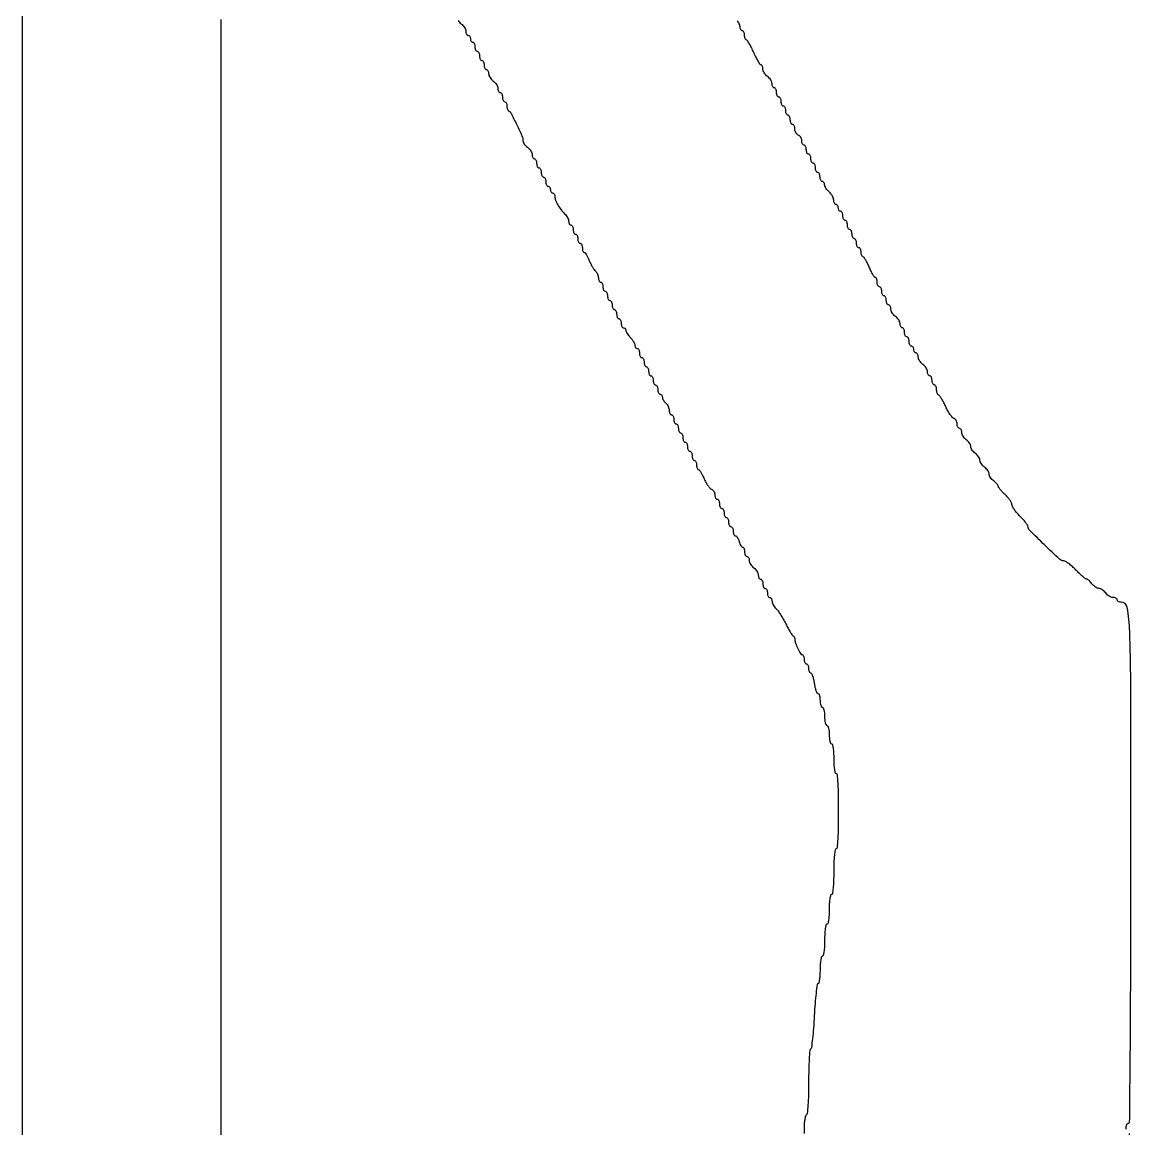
# Model space of a CAD drawing. Extents: x 70 to 555, y 250 to 2187.
# Drawn here: x 69.9 to 555, y 1218.5 to 1702.8 of the extents above; entities that cross this region are included whole.
import ezdxf

# ---------------------------------------------------------------- set-up
doc = ezdxf.new("R2010")
doc.units = 0

msp = doc.modelspace()

# ---------------------------------------------------------------- linework, layer by layer
for points in [[(69.871824, 2096.252673, 0.000001), (69.869436, 1218.5, 0.000001), (69.871824, 340.747327, 0.291392)], [(156.96188, 734.361952, -0.000003), (156.959267, 1219.071604, -0.000002), (156.961491, 1703.9615, -0.414211)], [(260.5875, 1703.540724, 0.045499), (261.234851, 1702.683198, 0.052224), (262, 1702, -0.052224), (262.765149, 1701.316802, -0.045499), (263.4125, 1700.459276, -0.047927), (263.855253, 1699.565449, -0.091287), (264, 1698.779241, 0.054248), (264.074067, 1698.098578, 0.073949), (264.29375, 1697.522652, 0.093597), (264.618433, 1697.136147, 0.173062), (265, 1697, -0.148195), (265.381354, 1696.884432, -0.098894), (265.70625, 1696.559375, -0.082425), (265.925306, 1696.073457, -0.064853), (266, 1695.5, 0.064853), (266.074694, 1694.926543, 0.082425), (266.29375, 1694.440625, 0.098894), (266.618646, 1694.115568, 0.148195), (267, 1694, -0.191087), (267.381882, 1693.848523, -0.088204), (267.70625, 1693.4125, -0.068025), (267.926307, 1692.765418, -0.048028), (268, 1692, 0.048028), (268.073693, 1691.234582, 0.068025), (268.29375, 1690.5875, 0.088204), (268.618118, 1690.151477, 0.191087), (269, 1690, -0.191087), (269.381882, 1689.848523, -0.088204), (269.70625, 1689.4125, -0.068025), (269.926307, 1688.765418, -0.048028), (270, 1688, 0.048028), (270.073693, 1687.234582, 0.068025), (270.29375, 1686.5875, 0.088204), (270.618118, 1686.151477, 0.191087), (271, 1686, -0.191087), (271.381882, 1685.848523, -0.088204), (271.70625, 1685.4125, -0.068025), (271.926307, 1684.765418, -0.048028), (272, 1684, 0.048028), (272.073693, 1683.234582, 0.068025), (272.29375, 1682.5875, 0.088204), (272.618118, 1682.151477, 0.191087), (273, 1682, -0.173062), (273.381567, 1681.863853, -0.093597), (273.70625, 1681.477348, -0.073949), (273.925933, 1680.901422, -0.054248), (274, 1680.220759, 0.091287), (274.144747, 1679.434551, 0.047927), (274.5875, 1678.540724, 0.045499), (275.234851, 1677.683198, 0.052224), (276, 1677, -0.052224), (276.765149, 1676.316802, -0.045499), (277.4125, 1675.459276, -0.047927), (277.855253, 1674.565449, -0.091287), (278, 1673.779241, 0.054248), (278.074067, 1673.098578, 0.073949), (278.29375, 1672.522652, 0.093597), (278.618433, 1672.136147, 0.173062), (279, 1672, -0.191087), (279.381882, 1671.848523, -0.088204), (279.70625, 1671.4125, -0.068025), (279.926307, 1670.765418, -0.048028), (280, 1670, 0.048028), (280.073693, 1669.234582, 0.068025), (280.29375, 1668.5875, 0.088204), (280.618118, 1668.151477, 0.191087), (281, 1668, -0.184457), (281.38175, 1667.854207, -0.090315), (281.70625, 1667.436979, -0.070178), (281.926177, 1666.816758, -0.050201), (282, 1666.083333, 0.038216), (282.058026, 1665.325269, 0.04593), (282.231112, 1664.631771, 0.052253), (282.484372, 1664.09492, 0.157494), (282.786764, 1663.833333, -0.176613), (283.810256, 1662.879144, -0.005957), (286.295071, 1657.849854, -0.008224), (288.578428, 1652.878077, -0.103892), (289, 1650.871088, 0.107409), (289.141427, 1650.220321, 0.045142), (289.5875, 1649.438008, 0.041914), (290.234799, 1648.65726, 0.042594), (291, 1648, -0.052224), (291.765149, 1647.316802, -0.045499), (292.4125, 1646.459276, -0.047927), (292.855253, 1645.565449, -0.091287), (293, 1644.779241, 0.054248), (293.074067, 1644.098578, 0.073949), (293.29375, 1643.522652, 0.093597), (293.618433, 1643.136147, 0.173062), (294, 1643, -0.191087), (294.381882, 1642.848523, -0.088204), (294.70625, 1642.4125, -0.068025), (294.926307, 1641.765418, -0.048028), (295, 1641, 0.048028), (295.073693, 1640.234582, 0.068025), (295.29375, 1639.5875, 0.088204), (295.618118, 1639.151477, 0.191087), (296, 1639, -0.191087), (296.381882, 1638.848523, -0.088204), (296.70625, 1638.4125, -0.068025), (296.926307, 1637.765418, -0.048028), (297, 1637, 0.048028), (297.073693, 1636.234582, 0.068025), (297.29375, 1635.5875, 0.088204), (297.618118, 1635.151477, 0.191087), (298, 1635, -0.191087), (298.381882, 1634.848523, -0.088204), (298.70625, 1634.4125, -0.068025), (298.926307, 1633.765418, -0.048028), (299, 1633, 0.048028), (299.073693, 1632.234582, 0.068025), (299.29375, 1631.5875, 0.088204), (299.618118, 1631.151477, 0.191087), (300, 1631, -0.148195), (300.381354, 1630.884432, -0.098894), (300.70625, 1630.559375, -0.082425), (300.925306, 1630.073457, -0.064853), (301, 1629.5, 0.064853), (301.074694, 1628.926543, 0.082425), (301.29375, 1628.440625, 0.098894), (301.618646, 1628.115568, 0.148195), (302, 1628, -0.149454), (302.381359, 1627.883405, -0.098698), (302.70625, 1627.555389, -0.081991), (302.925341, 1627.065097, -0.064244), (303, 1626.486431, 0.091423), (303.303563, 1624.840093, 0.036416), (304.279981, 1622.752401, 0.035201), (305.662784, 1620.644781, 0.042647), (307.25, 1618.89339, -0.044172), (307.919663, 1618.149921, -0.038108), (308.485937, 1617.264022, -0.039906), (308.875203, 1616.375222, -0.083451), (309, 1615.632705, 0.059344), (309.074371, 1615.008301, 0.078271), (309.29375, 1614.479607, 0.096675), (309.618574, 1614.125502, 0.160289), (310, 1614, -0.191087), (310.381882, 1613.848523, -0.088204), (310.70625, 1613.4125, -0.068025), (310.926307, 1612.765418, -0.048028), (311, 1612, 0.048028), (311.073693, 1611.234582, 0.068025), (311.29375, 1610.5875, 0.088204), (311.618118, 1610.151477, 0.191087), (312, 1610, -0.191087), (312.381882, 1609.848523, -0.088204), (312.70625, 1609.4125, -0.068025), (312.926307, 1608.765418, -0.048028), (313, 1608, 0.048028), (313.073693, 1607.234582, 0.068025), (313.29375, 1606.5875, 0.088204), (313.618118, 1606.151477, 0.191087), (314, 1606, -0.191087), (314.381882, 1605.848523, -0.088204), (314.70625, 1605.4125, -0.068025), (314.926307, 1604.765418, -0.048028), (315, 1604, 0.038787), (315.059499, 1603.234145, 0.057859), (315.238923, 1602.5875, 0.076066), (315.501972, 1602.146758, 0.223848), (315.813354, 1602, -0.232169), (316.206723, 1601.806937, -0.025538), (316.796737, 1600.957736, -0.026991), (317.426386, 1599.811135, -0.018579), (318.018885, 1598.451869, 0.01906), (318.646969, 1597.014743, 0.019091), (319.382361, 1595.630421, 0.019317), (320.115123, 1594.474846, 0.068688), (320.705532, 1593.829424, -0.071752), (321.201265, 1593.280817, -0.0446), (321.61975, 1592.519158, -0.043866), (321.904654, 1591.675271, -0.05955), (322, 1590.877555, 0.05129), (322.073889, 1590.159146, 0.071223), (322.29375, 1589.551532, 0.091278), (322.618307, 1589.143082, 0.181272), (323, 1589, -0.191087), (323.381882, 1588.848523, -0.088204), (323.70625, 1588.4125, -0.068025), (323.926307, 1587.765418, -0.048028), (324, 1587, 0.048028), (324.073693, 1586.234582, 0.068025), (324.29375, 1585.5875, 0.088204), (324.618118, 1585.151477, 0.191087), (325, 1585, -0.191087), (325.381882, 1584.848523, -0.088204), (325.70625, 1584.4125, -0.068025), (325.926307, 1583.765418, -0.048028), (326, 1583, 0.048028), (326.073693, 1582.234582, 0.068025), (326.29375, 1581.5875, 0.088204), (326.618118, 1581.151477, 0.191087), (327, 1581, -0.191087), (327.381882, 1580.848523, -0.088204), (327.70625, 1580.4125, -0.068025), (327.926307, 1579.765418, -0.048028), (328, 1579, 0.048028), (328.073693, 1578.234582, 0.068025), (328.29375, 1577.5875, 0.088204), (328.618118, 1577.151477, 0.191087), (329, 1577, -0.191087), (329.381882, 1576.848523, -0.088204), (329.70625, 1576.4125, -0.068025), (329.926307, 1575.765418, -0.048028), (330, 1575, 0.048028), (330.073693, 1574.234582, 0.068025), (330.29375, 1573.5875, 0.088204), (330.618118, 1573.151477, 0.191087), (331, 1573, -0.191087), (331.381882, 1572.848523, -0.088204), (331.70625, 1572.4125, -0.068025), (331.926307, 1571.765418, -0.048028), (332, 1571, 0.048028), (332.073693, 1570.234582, 0.068025), (332.29375, 1569.5875, 0.088204), (332.618118, 1569.151477, 0.191087), (333, 1569, -0.103303), (333.381579, 1568.920313, -0.09885), (333.70625, 1568.693967, -0.096885), (333.923813, 1568.355848, -0.094931), (334, 1567.958187, 0.114892), (334.12523, 1567.42039, 0.025667), (334.5875, 1566.591799, 0.025343), (335.234417, 1565.667944, 0.022119), (336, 1564.769625, -0.027562), (336.765446, 1563.851416, -0.028874), (337.4125, 1562.868249, -0.030131), (337.867297, 1561.95967, -0.101307), (338, 1561.311439, 0.07466), (338.07524, 1560.810359, 0.088576), (338.29375, 1560.385235, 0.100668), (338.618647, 1560.101042, 0.130232), (339, 1560, -0.191087), (339.381882, 1559.848523, -0.088204), (339.70625, 1559.4125, -0.068025), (339.926307, 1558.765418, -0.048028), (340, 1558, 0.048028), (340.073693, 1557.234582, 0.068025), (340.29375, 1556.5875, 0.088204), (340.618118, 1556.151477, 0.191087), (341, 1556, -0.191087), (341.381882, 1555.848523, -0.088204), (341.70625, 1555.4125, -0.068025), (341.926307, 1554.765418, -0.048028), (342, 1554, 0.048028), (342.073693, 1553.234582, 0.068025), (342.29375, 1552.5875, 0.088204), (342.618118, 1552.151477, 0.191087), (343, 1552, -0.191087), (343.381882, 1551.848523, -0.088204), (343.70625, 1551.4125, -0.068025), (343.926307, 1550.765418, -0.048028), (344, 1550, 0.048028), (344.073693, 1549.234582, 0.068025), (344.29375, 1548.5875, 0.088204), (344.618118, 1548.151477, 0.191087), (345, 1548, -0.191087), (345.381882, 1547.848523, -0.088204), (345.70625, 1547.4125, -0.068025), (345.926307, 1546.765418, -0.048028), (346, 1546, 0.048028), (346.073693, 1545.234582, 0.068025), (346.29375, 1544.5875, 0.088204), (346.618118, 1544.151477, 0.191087), (347, 1544, -0.191087), (347.381882, 1543.848523, -0.088204), (347.70625, 1543.4125, -0.068025), (347.926307, 1542.765418, -0.048028), (348, 1542, 0.048028), (348.073693, 1541.234582, 0.068025), (348.29375, 1540.5875, 0.088204), (348.618118, 1540.151477, 0.191087), (349, 1540, -0.136626), (349.381339, 1539.893816, -0.100269), (349.70625, 1539.595343, -0.086403), (349.924963, 1539.148899, -0.070908), (350, 1538.622445, 0.086594), (350.107783, 1538.004766, 0.04354), (350.440625, 1537.28386, 0.041499), (350.926058, 1536.578122, 0.048188), (351.5, 1536, -0.063393), (352.074176, 1535.385461, -0.044279), (352.559375, 1534.569265, -0.044533), (352.890037, 1533.687666, -0.067559), (353, 1532.877555, 0.05129), (353.073889, 1532.159146, 0.071223), (353.29375, 1531.551532, 0.091278), (353.618307, 1531.143082, 0.181272), (354, 1531, -0.191087), (354.381882, 1530.848523, -0.088204), (354.70625, 1530.4125, -0.068025), (354.926307, 1529.765418, -0.048028), (355, 1529, 0.048028), (355.073693, 1528.234582, 0.068025), (355.29375, 1527.5875, 0.088204), (355.618118, 1527.151477, 0.191087), (356, 1527, -0.191087), (356.381882, 1526.848523, -0.088204), (356.70625, 1526.4125, -0.068025), (356.926307, 1525.765418, -0.048028), (357, 1525, 0.048028), (357.073693, 1524.234582, 0.068025), (357.29375, 1523.5875, 0.088204), (357.618118, 1523.151477, 0.191087), (358, 1523, -0.191087), (358.381882, 1522.848523, -0.088204), (358.70625, 1522.4125, -0.068025), (358.926307, 1521.765418, -0.048028), (359, 1521, 0.048028), (359.073693, 1520.234582, 0.068025), (359.29375, 1519.5875, 0.088204), (359.618118, 1519.151477, 0.191087), (360, 1519, -0.191087), (360.381882, 1518.848523, -0.088204), (360.70625, 1518.4125, -0.068025), (360.926307, 1517.765418, -0.048028), (361, 1517, 0.048028), (361.073693, 1516.234582, 0.068025), (361.29375, 1515.5875, 0.088204), (361.618118, 1515.151477, 0.191087), (362, 1515, -0.191087), (362.381882, 1514.848523, -0.088204), (362.70625, 1514.4125, -0.068025), (362.926307, 1513.765418, -0.048028), (363, 1513, 0.048028), (363.073693, 1512.234582, 0.068025), (363.29375, 1511.5875, 0.088204), (363.618118, 1511.151477, 0.191087), (364, 1511, -0.191087), (364.381882, 1510.848523, -0.088204), (364.70625, 1510.4125, -0.068025), (364.926307, 1509.765418, -0.048028), (365, 1509, 0.036372), (365.055794, 1508.234036, 0.054933), (365.224454, 1507.5875, 0.071963), (365.471274, 1507.144808, 0.233749), (365.7641, 1507, -0.23944), (366.149046, 1506.804445, -0.018478), (366.81741, 1505.814344, -0.022105), (367.551376, 1504.510238, -0.014901), (368.276843, 1502.963725, 0.023671), (369.055522, 1501.376752, 0.027217), (369.948705, 1499.945459, 0.02788), (370.826671, 1498.832875, 0.120724), (371.512743, 1498.356736, -0.098882), (372.081419, 1497.997402, -0.066858), (372.563118, 1497.397598, -0.063862), (372.888877, 1496.659342, -0.072126), (373, 1495.893011, 0.050854), (373.073863, 1495.168668, 0.070807), (373.29375, 1494.556072, 0.0909), (373.618285, 1494.144157, 0.182536), (374, 1494, -0.191087), (374.381882, 1493.848523, -0.088204), (374.70625, 1493.4125, -0.068025), (374.926307, 1492.765418, -0.048028), (375, 1492, 0.048028), (375.073693, 1491.234582, 0.068025), (375.29375, 1490.5875, 0.088204), (375.618118, 1490.151477, 0.191087), (376, 1490, -0.191087), (376.381882, 1489.848523, -0.088204), (376.70625, 1489.4125, -0.068025), (376.926307, 1488.765418, -0.048028), (377, 1488, 0.048028), (377.073693, 1487.234582, 0.068025), (377.29375, 1486.5875, 0.088204), (377.618118, 1486.151477, 0.191087), (378, 1486, -0.191087), (378.381882, 1485.848523, -0.088204), (378.70625, 1485.4125, -0.068025), (378.926307, 1484.765418, -0.048028), (379, 1484, 0.048028), (379.073693, 1483.234582, 0.068025), (379.29375, 1482.5875, 0.088204), (379.618118, 1482.151477, 0.191087), (380, 1482, -0.191087), (380.381882, 1481.848523, -0.088204), (380.70625, 1481.4125, -0.068025), (380.926307, 1480.765418, -0.048028), (381, 1480, 0.047078), (381.072234, 1479.234536, 0.067056), (381.288153, 1478.5875, 0.087199), (381.606276, 1478.151146, 0.194105), (381.980948, 1478, -0.196992), (382.401511, 1477.827615, -0.05533), (382.858059, 1477.265625, -0.046776), (383.277157, 1476.457085, -0.034719), (383.589356, 1475.5, 0.031538), (383.894893, 1474.542749, 0.043524), (384.294405, 1473.734375, 0.050787), (384.722675, 1473.168069, 0.208396), (385.108408, 1473, -0.209225), (385.449305, 1472.850821, -0.081793), (385.738095, 1472.4125, -0.062301), (385.93458, 1471.765676, -0.042643), (386, 1471, 0.048028), (386.073693, 1470.234582, 0.068025), (386.29375, 1469.5875, 0.088204), (386.618118, 1469.151477, 0.191087), (387, 1469, -0.173062), (387.381567, 1468.863853, -0.093597), (387.70625, 1468.477348, -0.073949), (387.925933, 1467.901422, -0.054248), (388, 1467.220759, 0.091287), (388.144747, 1466.434551, 0.047927), (388.5875, 1465.540724, 0.045499), (389.234851, 1464.683198, 0.052224), (390, 1464, -0.052224), (390.765149, 1463.316802, -0.045499), (391.4125, 1462.459276, -0.047927), (391.855253, 1461.565449, -0.091287), (392, 1460.779241, 0.054248), (392.074067, 1460.098578, 0.073949), (392.29375, 1459.522652, 0.093597), (392.618433, 1459.136147, 0.173062), (393, 1459, -0.191087), (393.381882, 1458.848523, -0.088204), (393.70625, 1458.4125, -0.068025), (393.926307, 1457.765418, -0.048028), (394, 1457, 0.048028), (394.073693, 1456.234582, 0.068025), (394.29375, 1455.5875, 0.088204), (394.618118, 1455.151477, 0.191087), (395, 1455, -0.191087), (395.381882, 1454.848523, -0.088204), (395.70625, 1454.4125, -0.068025), (395.926307, 1453.765418, -0.048028), (396, 1453, 0.048028), (396.073693, 1452.234582, 0.068025), (396.29375, 1451.5875, 0.088204), (396.618118, 1451.151477, 0.191087), (397, 1451, -0.160289), (397.381426, 1450.874498, -0.096675), (397.70625, 1450.520393, -0.078271), (397.925629, 1449.991699, -0.059344), (398, 1449.367295, 0.084373), (398.12607, 1448.625514, 0.040356), (398.519108, 1447.739117, 0.0385), (399.09095, 1446.85669, 0.044454), (399.767175, 1446.117295, -0.051045), (400.609456, 1445.171655, -0.013686), (401.744572, 1443.506331, -0.01372), (402.936899, 1441.53281, -0.013786), (404.017175, 1439.5, 0.008716), (405.022884, 1437.560299, 0.012294), (405.990983, 1435.870833, 0.008528), (406.849599, 1434.507348, 0.144373), (407.25, 1434.166667, -0.114869), (407.537135, 1433.94976, -0.061227), (407.779688, 1433.573668, -0.056045), (407.944218, 1433.10636, -0.056699), (408, 1432.616031, 0.088703), (408.290196, 1430.99314, 0.025803), (409.296063, 1428.649932, 0.019356), (410.486871, 1426.448147, 0.262252), (411.25, 1426.007802, -0.235061), (411.537567, 1425.860952, -0.069969), (411.779688, 1425.414792, -0.053772), (411.945248, 1424.766546, -0.035668), (412, 1424, 0.048028), (412.073693, 1423.234582, 0.068025), (412.29375, 1422.5875, 0.088204), (412.618118, 1422.151477, 0.191087), (413, 1422, -0.191087), (413.381882, 1421.848523, -0.088204), (413.70625, 1421.4125, -0.068025), (413.926307, 1420.765418, -0.048028), (414, 1420, 0.042389), (414.06503, 1419.234312, 0.062018), (414.260397, 1418.5875, 0.081446), (414.547498, 1418.149042, 0.210144), (414.886456, 1418, -0.2898), (415.269148, 1417.757855, -0.027144), (415.710743, 1416.678125, -0.028191), (416.124936, 1415.224536, -0.018095), (416.447729, 1413.5, 0.019168), (416.774338, 1411.775549, 0.029702), (417.200069, 1410.321875, 0.029567), (417.657656, 1409.249764, 0.284384), (418.061273, 1409, -0.264469), (418.42251, 1408.794558, -0.058401), (418.724249, 1408.11875, -0.046207), (418.931785, 1407.149372, -0.029649), (419, 1406, 0.031626), (419.072766, 1404.850749, 0.048861), (419.29375, 1403.88125, 0.06271), (419.615738, 1403.209557, 0.254951), (420, 1403, -0.295869), (420.387127, 1402.748945, -0.04382), (420.70625, 1401.825, -0.037669), (420.92761, 1400.532944, -0.023598), (421, 1399, 0.023598), (421.07239, 1397.467056, 0.037669), (421.29375, 1396.175, 0.04382), (421.612873, 1395.251055, 0.295869), (422, 1395, -0.295869), (422.387127, 1394.748945, -0.04382), (422.70625, 1393.825, -0.037669), (422.92761, 1392.532944, -0.023598), (423, 1391, 0.023598), (423.07239, 1389.467056, 0.037669), (423.29375, 1388.175, 0.04382), (423.612873, 1387.251055, 0.295869), (424, 1387, -0.345347), (424.400526, 1386.685898, -0.022017), (424.711538, 1385.125, -0.024301), (424.929639, 1383.036573, -0.013867), (425, 1380.5, 0.013867), (425.070361, 1377.963427, 0.024301), (425.288462, 1375.875, 0.022017), (425.599474, 1374.314102, 0.345347), (426, 1374, -0.390135), (426.45032, 1373.585547, -0.005593), (426.734848, 1369.625, -0.010654), (426.937676, 1364.456709, -0.004479), (427, 1357.5, -0.004479), (426.937676, 1350.543291, -0.010654), (426.734848, 1345.375, -0.005593), (426.45032, 1341.414453, -0.390135), (426, 1341, 0.371083), (425.573367, 1340.632804, 0.012451), (425.275, 1338.25, 0.016864), (425.065757, 1335.081547, 0.008055), (425, 1331, -0.008055), (424.934243, 1326.918453, -0.016864), (424.725, 1323.75, -0.012451), (424.426633, 1321.367196, -0.371083), (424, 1321, 0.345347), (423.599474, 1320.685898, 0.022017), (423.288462, 1319.125, 0.024301), (423.070361, 1317.036573, 0.013867), (423, 1314.5, -0.013867), (422.929639, 1311.963427, -0.024301), (422.711538, 1309.875, -0.022017), (422.400526, 1308.314102, -0.345347), (422, 1308, 0.350432), (421.594567, 1307.676067, 0.020168), (421.285714, 1306, 0.022889), (421.069433, 1303.756986, 0.01259), (421, 1301, -0.01259), (420.930567, 1298.243014, -0.022889), (420.714286, 1296, -0.020168), (420.405433, 1294.323933, -0.350432), (420, 1294, 0.339565), (419.604992, 1293.696775, 0.024068), (419.291667, 1292.25, 0.025878), (419.071434, 1290.316313, 0.015416), (419, 1288, -0.014202), (418.934652, 1285.699781, -0.023306), (418.733608, 1283.7625, -0.019736), (418.449912, 1282.283198, -0.34864), (418.093132, 1282, 0.376187), (417.710541, 1281.664698, 0.003967), (417.240455, 1277.88137, 0.010006), (416.806083, 1273.355065, 0.006047), (416.463874, 1267.979131, -0.005607), (416.124082, 1262.566105, -0.008772), (415.697905, 1257.918811, -0.003664), (415.239384, 1253.994697, -0.227186), (414.870742, 1253.420114, 0.239765), (414.520665, 1252.844712, 0.003905), (414.25578, 1248.962219, 0.009212), (414.062887, 1244.359878, 0.005866), (414, 1239, -0.006005), (413.932412, 1233.372744, -0.011209), (413.720861, 1228.820517, -0.006279), (413.424059, 1225.183048, -0.235), (413, 1224.5, 0.193442), (412.609194, 1223.969656, 0.02194), (412.29375, 1222.482561, 0.023992), (412.072912, 1220.606489, 0.017301), (412, 1218.5, 0.017301), (412.072912, 1216.393511, 0.023992)], [(553.073693, 1218.234582, -0.048028), (553, 1219, -0.048028), (553.073693, 1219.765418, -0.068025), (553.29375, 1220.4125, -0.088204), (553.618118, 1220.848523, -0.191087), (554, 1221, 0.411436), (554.491387, 1221.486745, 0.000152), (554.747779, 1249.392857, 0.001637), (554.942219, 1284.061064, 0.000584), (555, 1333.571429, 0.000359), (554.942003, 1414.242224, 0.009228), (554.506431, 1436.135375, 0.031239), (553.452529, 1446.554677, 0.367164), (550.571429, 1449, -0.061768), (549.97055, 1449.074515, -0.080164), (549.461607, 1449.29375, -0.09778), (549.120948, 1449.618614, -0.154765), (549, 1450, 0.173062), (548.863853, 1450.381567, 0.093597), (548.477348, 1450.70625, 0.073949), (547.901422, 1450.925933, 0.054248), (547.220759, 1451, -0.091287), (546.434551, 1451.144747, -0.047927), (545.540724, 1451.5875, -0.045499), (544.683198, 1452.234851, -0.052224), (544, 1453, 0.046192), (543.333162, 1453.765165, 0.043436), (542.524124, 1454.4125, 0.046457), (541.700861, 1454.857086, 0.100918), (541, 1455, -0.100918), (540.299139, 1455.142914, -0.046457), (539.475876, 1455.5875, -0.043436), (538.666838, 1456.234835, -0.046192), (538, 1457, 0.026042), (537.385181, 1457.76561, 0.031562), (536.729995, 1458.4125, 0.033074), (536.124246, 1458.872802, 0.146963), (535.70084, 1459, -0.167083), (535.195089, 1459.173859, -0.010702), (533.966191, 1460.175, -0.01472), (532.534694, 1461.46762, -0.010372), (531, 1463, 0.018031), (529.418388, 1464.531583, 0.022736), (527.844231, 1465.825, 0.02168), (526.4597, 1466.770159, 0.13981), (525.65379, 1467, -0.190009), (523.848203, 1467.711857, -0.004614), (517.230941, 1474.005184, -0.004488), (510.716179, 1480.430914, -0.198367), (510, 1482.165064, 0.156078), (509.833195, 1482.686409, 0.013118), (508.971875, 1483.829946, 0.016447), (507.840635, 1485.160325, 0.011958), (506.5, 1486.566667, -0.020544), (505.160081, 1488.021466, -0.024656), (504.028125, 1489.498395, -0.024501), (503.212171, 1490.812565, -0.127343), (503, 1491.632124, 0.121043), (502.807069, 1492.417401, 0.030011), (502.11875, 1493.560938, 0.028931), (501.148293, 1494.812184, 0.025483), (500, 1496, -0.014489), (498.851035, 1497.137392, -0.0194), (497.88125, 1498.23713, -0.016876), (497.155748, 1499.1912, -0.15533), (497, 1499.680451, 0.145178), (496.871936, 1500.112214, 0.033731), (496.4125, 1500.724006, 0.032051), (495.765589, 1501.383675, 0.026646), (495, 1502, -0.046192), (494.234835, 1502.666838, -0.043436), (493.5875, 1503.475876, -0.046457), (493.142914, 1504.299139, -0.100918), (493, 1505, 0.100918), (492.857086, 1505.700861, 0.046457), (492.4125, 1506.524124, 0.043436), (491.765165, 1507.333162, 0.046192), (491, 1508, -0.046192), (490.234835, 1508.666838, -0.043436), (489.5875, 1509.475876, -0.046457), (489.142914, 1510.299139, -0.100918), (489, 1511, 0.100918), (488.857086, 1511.700861, 0.046457), (488.4125, 1512.524124, 0.043436), (487.765165, 1513.333162, 0.046192), (487, 1514, -0.046192), (486.234835, 1514.666838, -0.043436), (485.5875, 1515.475876, -0.046457), (485.142914, 1516.299139, -0.100918), (485, 1517, 0.100918), (484.857086, 1517.700861, 0.046457), (484.4125, 1518.524124, 0.043436), (483.765165, 1519.333162, 0.046192), (483, 1520, -0.052224), (482.234851, 1520.683198, -0.045499), (481.5875, 1521.540724, -0.047927), (481.144747, 1522.434551, -0.091287), (481, 1523.220759, 0.054248), (480.925933, 1523.901422, 0.073949), (480.70625, 1524.477348, 0.093597), (480.381567, 1524.863853, 0.173062), (480, 1525, -0.182536), (479.618285, 1525.144157, -0.0909), (479.29375, 1525.556072, -0.070807), (479.073863, 1526.168668, -0.050854), (479, 1526.893011, 0.070525), (478.891509, 1527.658346, 0.06344), (478.573362, 1528.393667, 0.066818), (478.102987, 1528.989227, 0.100956), (477.547614, 1529.343355, -0.126112), (476.860291, 1529.831253, -0.02414), (475.921154, 1531.055618, -0.024347), (474.939717, 1532.630252, -0.020306), (474.050248, 1534.389699, 0.012231), (473.193819, 1536.153971, 0.015376), (472.311456, 1537.742089, 0.013542), (471.503949, 1539.015983, 0.106696), (471.002633, 1539.498373, -0.111196), (470.618076, 1539.875057, -0.050305), (470.294524, 1540.506172, -0.04637), (470.074274, 1541.270584, -0.046999), (470, 1542.059017, 0.049547), (469.926216, 1542.801778, 0.069539), (469.70625, 1543.429836, 0.089706), (469.381787, 1543.852535, 0.186414), (469, 1544, -0.191087), (468.618118, 1544.151477, -0.088204), (468.29375, 1544.5875, -0.068025), (468.073693, 1545.234582, -0.048028), (468, 1546, 0.048028), (467.926307, 1546.765418, 0.068025), (467.70625, 1547.4125, 0.088204), (467.381882, 1547.848523, 0.191087), (467, 1548, -0.173062), (466.618433, 1548.136147, -0.093597), (466.29375, 1548.522652, -0.073949), (466.074067, 1549.098578, -0.054248), (466, 1549.779241, 0.091287), (465.855253, 1550.565449, 0.047927), (465.4125, 1551.459276, 0.045499), (464.765149, 1552.316802, 0.052224), (464, 1553, -0.052224), (463.234851, 1553.683198, -0.045499), (462.5875, 1554.540724, -0.047927), (462.144747, 1555.434551, -0.091287), (462, 1556.220759, 0.054248), (461.925933, 1556.901422, 0.073949), (461.70625, 1557.477348, 0.093597), (461.381567, 1557.863853, 0.173062), (461, 1558, -0.148195), (460.618646, 1558.115568, -0.098894), (460.29375, 1558.440625, -0.082425), (460.074694, 1558.926543, -0.064853), (460, 1559.5, 0.064853), (459.925306, 1560.073457, 0.082425), (459.70625, 1560.559375, 0.098894), (459.381354, 1560.884432, 0.148195), (459, 1561, -0.191087), (458.618118, 1561.151477, -0.088204), (458.29375, 1561.5875, -0.068025), (458.073693, 1562.234582, -0.048028), (458, 1563, 0.048028), (457.926307, 1563.765418, 0.068025), (457.70625, 1564.4125, 0.088204), (457.381882, 1564.848523, 0.191087), (457, 1565, -0.191087), (456.618118, 1565.151477, -0.088204), (456.29375, 1565.5875, -0.068025), (456.073693, 1566.234582, -0.048028), (456, 1567, 0.048028), (455.926307, 1567.765418, 0.068025), (455.70625, 1568.4125, 0.088204), (455.381882, 1568.848523, 0.191087), (455, 1569, -0.173062), (454.618433, 1569.136147, -0.093597), (454.29375, 1569.522652, -0.073949), (454.074067, 1570.098578, -0.054248), (454, 1570.779241, 0.091287), (453.855253, 1571.565449, 0.047927), (453.4125, 1572.459276, 0.045499), (452.765149, 1573.316802, 0.052224), (452, 1574, -0.052224), (451.234851, 1574.683198, -0.045499), (450.5875, 1575.540724, -0.047927), (450.144747, 1576.434551, -0.091287), (450, 1577.220759, 0.054248), (449.925933, 1577.901422, 0.073949), (449.70625, 1578.477348, 0.093597), (449.381567, 1578.863853, 0.173062), (449, 1579, -0.191087), (448.618118, 1579.151477, -0.088204), (448.29375, 1579.5875, -0.068025), (448.073693, 1580.234582, -0.048028), (448, 1581, 0.048028), (447.926307, 1581.765418, 0.068025), (447.70625, 1582.4125, 0.088204), (447.381882, 1582.848523, 0.191087), (447, 1583, -0.191087), (446.618118, 1583.151477, -0.088204), (446.29375, 1583.5875, -0.068025), (446.073693, 1584.234582, -0.048028), (446, 1585, 0.048028), (445.926307, 1585.765418, 0.068025), (445.70625, 1586.4125, 0.088204), (445.381882, 1586.848523, 0.191087), (445, 1587, -0.191087), (444.618118, 1587.151477, -0.088204), (444.29375, 1587.5875, -0.068025), (444.073693, 1588.234582, -0.048028), (444, 1589, 0.037885), (443.941885, 1589.765896, 0.056779), (443.766475, 1590.4125, 0.07458), (443.509478, 1590.853927, 0.227478), (443.205021, 1591, -0.247385), (442.805256, 1591.210686, -0.017103), (442.09845, 1592.321875, -0.021181), (441.323056, 1593.775696, -0.014121), (440.554322, 1595.5, 0.015084), (439.781644, 1597.224212, 0.022447), (438.994238, 1598.678125, 0.018895), (438.273277, 1599.780891, 0.243124), (437.849301, 1600, -0.216963), (437.524365, 1600.147964, -0.078816), (437.249482, 1600.5875, -0.059932), (437.062215, 1601.234227, -0.040555), (437, 1602, 0.048028), (436.926307, 1602.765418, 0.068025), (436.70625, 1603.4125, 0.088204), (436.381882, 1603.848523, 0.191087), (436, 1604, -0.191087), (435.618118, 1604.151477, -0.088204), (435.29375, 1604.5875, -0.068025), (435.073693, 1605.234582, -0.048028), (435, 1606, 0.048028), (434.926307, 1606.765418, 0.068025), (434.70625, 1607.4125, 0.088204), (434.381882, 1607.848523, 0.191087), (434, 1608, -0.191087), (433.618118, 1608.151477, -0.088204), (433.29375, 1608.5875, -0.068025), (433.073693, 1609.234582, -0.048028), (433, 1610, 0.048028), (432.926307, 1610.765418, 0.068025), (432.70625, 1611.4125, 0.088204), (432.381882, 1611.848523, 0.191087), (432, 1612, -0.191087), (431.618118, 1612.151477, -0.088204), (431.29375, 1612.5875, -0.068025), (431.073693, 1613.234582, -0.048028), (431, 1614, 0.048028), (430.926307, 1614.765418, 0.068025), (430.70625, 1615.4125, 0.088204), (430.381882, 1615.848523, 0.191087), (430, 1616, -0.191087), (429.618118, 1616.151477, -0.088204), (429.29375, 1616.5875, -0.068025), (429.073693, 1617.234582, -0.048028), (429, 1618, 0.048028), (428.926307, 1618.765418, 0.068025), (428.70625, 1619.4125, 0.088204), (428.381882, 1619.848523, 0.191087), (428, 1620, -0.148195), (427.618646, 1620.115568, -0.098894), (427.29375, 1620.440625, -0.082425), (427.074694, 1620.926543, -0.064853), (427, 1621.5, 0.064853), (426.925306, 1622.073457, 0.082425), (426.70625, 1622.559375, 0.098894), (426.381354, 1622.884432, 0.148195), (426, 1623, -0.178587), (425.618352, 1623.140806, -0.092064), (425.29375, 1623.541972, -0.07211), (425.073946, 1624.139098, -0.052233), (425, 1624.845012, 0.084684), (424.857209, 1625.682053, 0.040713), (424.4125, 1626.679733, 0.038833), (423.765311, 1627.671193, 0.044853), (423, 1628.5, -0.033439), (422.234645, 1629.29186, -0.034148), (421.5875, 1630.173392, -0.036283), (421.136671, 1631.01364, -0.105367), (421, 1631.654988, 0.072708), (420.924865, 1632.168952, 0.087472), (420.70625, 1632.604903, 0.100499), (420.381344, 1632.896341, 0.133491), (420, 1633, -0.191087), (419.618118, 1633.151477, -0.088204), (419.29375, 1633.5875, -0.068025), (419.073693, 1634.234582, -0.048028), (419, 1635, 0.048028), (418.926307, 1635.765418, 0.068025), (418.70625, 1636.4125, 0.088204), (418.381882, 1636.848523, 0.191087), (418, 1637, -0.191087), (417.618118, 1637.151477, -0.088204), (417.29375, 1637.5875, -0.068025), (417.073693, 1638.234582, -0.048028), (417, 1639, 0.048028), (416.926307, 1639.765418, 0.068025), (416.70625, 1640.4125, 0.088204), (416.381882, 1640.848523, 0.191087), (416, 1641, -0.191087), (415.618118, 1641.151477, -0.088204), (415.29375, 1641.5875, -0.068025), (415.073693, 1642.234582, -0.048028), (415, 1643, 0.048028), (414.926307, 1643.765418, 0.068025), (414.70625, 1644.4125, 0.088204), (414.381882, 1644.848523, 0.191087), (414, 1645, -0.191087), (413.618118, 1645.151477, -0.088204), (413.29375, 1645.5875, -0.068025), (413.073693, 1646.234582, -0.048028), (413, 1647, 0.048028), (412.926307, 1647.765418, 0.068025), (412.70625, 1648.4125, 0.088204), (412.381882, 1648.848523, 0.191087), (412, 1649, -0.182536), (411.618285, 1649.144157, -0.0909), (411.29375, 1649.556072, -0.070807), (411.073863, 1650.168668, -0.050854), (411, 1650.893011, 0.07271), (410.887915, 1651.659707, 0.064008), (410.559375, 1652.399034, 0.066864), (410.073537, 1653.000393, 0.098143), (409.5, 1653.361626, -0.104363), (408.926359, 1653.732868, -0.06668), (408.440625, 1654.364866, -0.06271), (408.111994, 1655.149006, -0.068006), (408, 1655.968615, 0.047258), (407.926353, 1656.746082, 0.067241), (407.70625, 1657.403281, 0.087393), (407.381936, 1657.846416, 0.193529), (407, 1658, -0.191087), (406.618118, 1658.151477, -0.088204), (406.29375, 1658.5875, -0.068025), (406.073693, 1659.234582, -0.048028), (406, 1660, 0.048028), (405.926307, 1660.765418, 0.068025), (405.70625, 1661.4125, 0.088204), (405.381882, 1661.848523, 0.191087), (405, 1662, -0.191087), (404.618118, 1662.151477, -0.088204), (404.29375, 1662.5875, -0.068025), (404.073693, 1663.234582, -0.048028), (404, 1664, 0.048028), (403.926307, 1664.765418, 0.068025), (403.70625, 1665.4125, 0.088204), (403.381882, 1665.848523, 0.191087), (403, 1666, -0.191087), (402.618118, 1666.151477, -0.088204), (402.29375, 1666.5875, -0.068025), (402.073693, 1667.234582, -0.048028), (402, 1668, 0.048028), (401.926307, 1668.765418, 0.068025), (401.70625, 1669.4125, 0.088204), (401.381882, 1669.848523, 0.191087), (401, 1670, -0.191087), (400.618118, 1670.151477, -0.088204), (400.29375, 1670.5875, -0.068025), (400.073693, 1671.234582, -0.048028), (400, 1672, 0.048028), (399.926307, 1672.765418, 0.068025), (399.70625, 1673.4125, 0.088204), (399.381882, 1673.848523, 0.191087), (399, 1674, -0.173062), (398.618433, 1674.136147, -0.093597), (398.29375, 1674.522652, -0.073949), (398.074067, 1675.098578, -0.054248), (398, 1675.779241, 0.091287), (397.855253, 1676.565449, 0.047927), (397.4125, 1677.459276, 0.045499), (396.765149, 1678.316802, 0.052224), (396, 1679, -0.052224), (395.234851, 1679.683198, -0.045499), (394.5875, 1680.540724, -0.047927), (394.144747, 1681.434551, -0.091287), (394, 1682.220759, 0.040238), (393.945065, 1682.902273, 0.059406), (393.779688, 1683.478393, 0.077957), (393.536996, 1683.870869, 0.217496), (393.25, 1684.003557, -0.252497), (392.855014, 1684.219031, -0.010688), (391.985937, 1685.619605, -0.016166), (391.012383, 1687.394667, -0.010555), (390, 1689.5, 0.010555), (388.987617, 1691.605333, 0.016166), (388.014063, 1693.380395, 0.010688), (387.144986, 1694.780969, 0.252497), (386.75, 1694.996443, -0.235946), (386.46246, 1695.141838, -0.070374), (386.220312, 1695.586455, -0.053938), (386.054743, 1696.233754, -0.035676), (386, 1697, 0.048028), (385.926307, 1697.765418, 0.068025), (385.70625, 1698.4125, 0.088204), (385.381882, 1698.848523, 0.191087), (385, 1699, -0.173062), (384.618433, 1699.136147, -0.093597), (384.29375, 1699.522652, -0.073949), (384.074067, 1700.098578, -0.054248), (384, 1700.779241, 0.091287), (383.855253, 1701.565449, 0.047927), (383.4125, 1702.459276, 0.045499), (382.765149, 1703.316802, 0.052224)], [(554.747789, 1188.482143, 0.000151), (554.491424, 1216.513197, 0.411449)]]:
    msp.add_lwpolyline(points, format="xyb")

doc.saveas('drawing.dxf')
